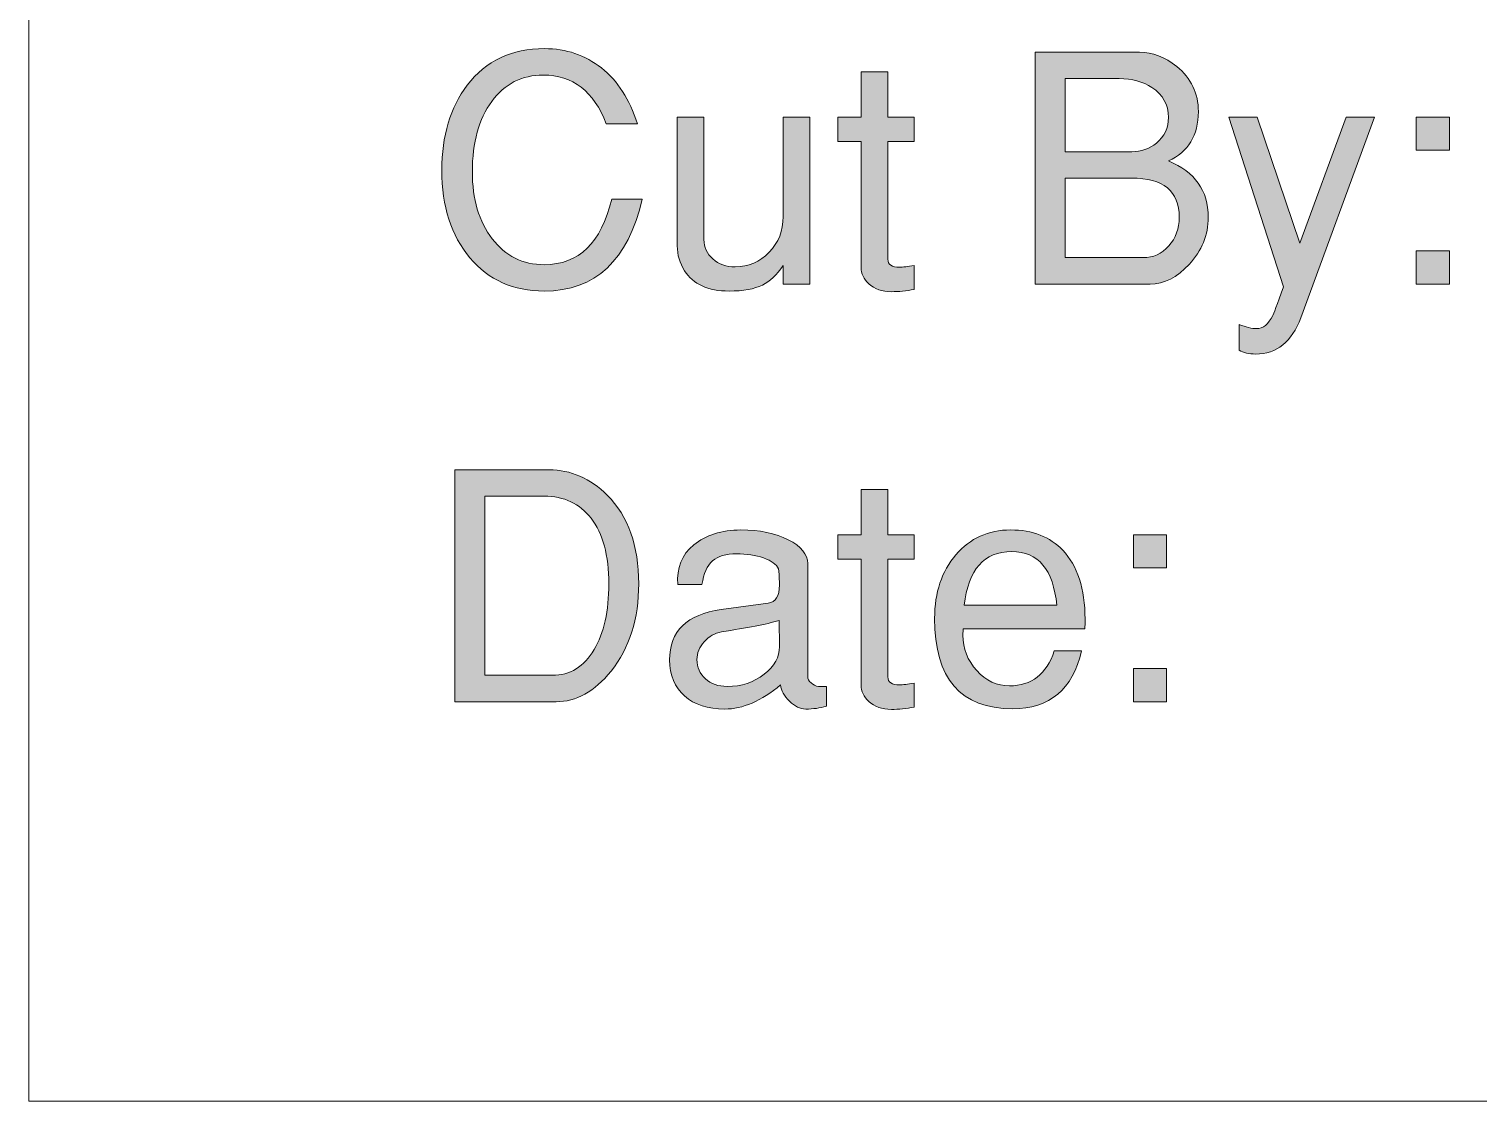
# Model space of a CAD drawing. Header units: inches. Extents: x 0.66 to 6.95, y -3.12 to -1.06.
# Drawn here: x 3.952 to 4.712, y -3.124 to -2.562 of the extents above; entities that cross this region are included whole.
import ezdxf

# ---------------------------------------------------------------- set-up
doc = ezdxf.new("R2010")
doc.units = ezdxf.units.IN
doc.header["$MEASUREMENT"] = 0
doc.layers.add('Layer 1', color=7, linetype='Continuous')

# ---------------------------------------------------------------- blocks, each defined once
blk = doc.blocks.new('block 6')
at = {"layer": 'Layer 1', "color": 7, "lineweight": 5, "true_color": 0xffffff}
blk.add_lwpolyline([(6.76495, -3.12363), (6.71105, -3.12363), (4.03054, -3.12363), (3.95247, -3.12363), (3.95247, -3.1083), (3.95247, -1.06372), (4.0137, -1.06372), (6.95247, -1.06372)], dxfattribs=at)
blk = doc.blocks.new('block 14')
at = {"layer": 'Layer 1', "true_color": 0xed1f24}
h = blk.add_hatch(color=240, dxfattribs=at)
h.dxf.hatch_style = 2
edge = h.paths.add_edge_path()
edge.add_spline(control_points=[(4.27374, -2.65115), (4.26629, -2.68326), (4.24917, -2.69932), (4.2224, -2.69932), (4.20629, -2.69932), (4.19332, -2.69352), (4.18349, -2.6819), (4.17365, -2.67029), (4.16874, -2.65498), (4.16874, -2.63599), (4.16874, -2.61799), (4.17318, -2.60315), (4.18207, -2.59148), (4.19184, -2.57871), (4.20534, -2.57232), (4.22257, -2.57232), (4.2339, -2.57232), (4.24382, -2.57568), (4.25232, -2.5824), (4.26082, -2.58912), (4.26712, -2.59888), (4.27123, -2.61165), (4.27123, -2.61165), (4.2549, -2.61165), (4.2549, -2.61165), (4.24835, -2.59465), (4.23735, -2.58615), (4.2219, -2.58615), (4.21067, -2.58615), (4.20167, -2.59077), (4.1949, -2.59998), (4.18812, -2.60921), (4.18473, -2.62149), (4.18473, -2.63682), (4.18473, -2.65115), (4.18821, -2.66285), (4.19515, -2.6719), (4.20209, -2.68096), (4.21117, -2.68549), (4.2224, -2.68549), (4.24051, -2.68549), (4.25229, -2.67405), (4.25773, -2.65115), (4.25773, -2.65115), (4.27374, -2.65115), (4.27374, -2.65115)], knot_values=[0, 0, 0, 0, 1, 1, 1, 2, 2, 2, 3, 3, 3, 4, 4, 4, 5, 5, 5, 6, 6, 6, 7, 7, 7, 8, 8, 8, 9, 9, 9, 10, 10, 10, 11, 11, 11, 12, 12, 12, 13, 13, 13, 14, 14, 14, 15, 15, 15, 15], degree=3, periodic=1)
h = blk.add_hatch(color=240, dxfattribs=at)
h.dxf.hatch_style = 2
edge = h.paths.add_edge_path()
edge.add_spline(control_points=[(4.57023, -2.66065), (4.57023, -2.66998), (4.56689, -2.67821), (4.56023, -2.68532), (4.55401, -2.69221), (4.54717, -2.69565), (4.53973, -2.69565), (4.53973, -2.69565), (4.47957, -2.69565), (4.47957, -2.69565), (4.47957, -2.69565), (4.47957, -2.57415), (4.47957, -2.57415), (4.47957, -2.57415), (4.53423, -2.57415), (4.53423, -2.57415), (4.54101, -2.57415), (4.54751, -2.57665), (4.55373, -2.58165), (4.56129, -2.58776), (4.56506, -2.59565), (4.56506, -2.60532), (4.56506, -2.61776), (4.55984, -2.62638), (4.5494, -2.63115), (4.56329, -2.63682), (4.57023, -2.64665), (4.57023, -2.66065)], knot_values=[0, 0, 0, 0, 1, 1, 1, 2, 2, 2, 3, 3, 3, 4, 4, 4, 5, 5, 5, 6, 6, 6, 7, 7, 7, 8, 8, 8, 9, 9, 9, 9], degree=3, periodic=1)
edge = h.paths.add_edge_path()
edge.add_spline(control_points=[(4.5494, -2.60832), (4.5494, -2.60165), (4.54651, -2.59643), (4.54073, -2.59265), (4.53595, -2.58955), (4.53023, -2.58799), (4.52357, -2.58799), (4.52357, -2.58799), (4.49523, -2.58799), (4.49523, -2.58799), (4.49523, -2.58799), (4.49523, -2.62632), (4.49523, -2.62632), (4.49523, -2.62632), (4.53023, -2.62632), (4.53023, -2.62632), (4.53512, -2.62632), (4.53939, -2.62482), (4.54306, -2.62182), (4.54728, -2.61837), (4.5494, -2.61388), (4.5494, -2.60832)], knot_values=[0, 0, 0, 0, 1, 1, 1, 2, 2, 2, 3, 3, 3, 4, 4, 4, 5, 5, 5, 6, 6, 6, 7, 7, 7, 7], degree=3, periodic=1)
edge = h.paths.add_edge_path()
edge.add_spline(control_points=[(4.55506, -2.66065), (4.55506, -2.64699), (4.54673, -2.64015), (4.53006, -2.64015), (4.53006, -2.64015), (4.49523, -2.64015), (4.49523, -2.64015), (4.49523, -2.64015), (4.49523, -2.68182), (4.49523, -2.68182), (4.49523, -2.68182), (4.53606, -2.68182), (4.53606, -2.68182), (4.5414, -2.68182), (4.5459, -2.67976), (4.54956, -2.67565), (4.55323, -2.67154), (4.55506, -2.66654), (4.55506, -2.66065)], knot_values=[0, 0, 0, 0, 1, 1, 1, 2, 2, 2, 3, 3, 3, 4, 4, 4, 5, 5, 5, 6, 6, 6, 6], degree=3, periodic=1)
h = blk.add_hatch(color=240, dxfattribs=at)
h.dxf.hatch_style = 2
edge = h.paths.add_edge_path()
edge.add_spline(control_points=[(4.41623, -2.69849), (4.41212, -2.69926), (4.40812, -2.69965), (4.40423, -2.69965), (4.39934, -2.69965), (4.3954, -2.69826), (4.3924, -2.69548), (4.38973, -2.69304), (4.3884, -2.69021), (4.3884, -2.68698), (4.3884, -2.68698), (4.3884, -2.62099), (4.3884, -2.62099), (4.3884, -2.62099), (4.37623, -2.62099), (4.37623, -2.62099), (4.37623, -2.62099), (4.37623, -2.60815), (4.37623, -2.60815), (4.37623, -2.60815), (4.3884, -2.60815), (4.3884, -2.60815), (4.3884, -2.60815), (4.3884, -2.58449), (4.3884, -2.58449), (4.3884, -2.58449), (4.4024, -2.58449), (4.4024, -2.58449), (4.4024, -2.58449), (4.4024, -2.60815), (4.4024, -2.60815), (4.4024, -2.60815), (4.41623, -2.60815), (4.41623, -2.60815), (4.41623, -2.60815), (4.41623, -2.62099), (4.41623, -2.62099), (4.41623, -2.62099), (4.4024, -2.62099), (4.4024, -2.62099), (4.4024, -2.62099), (4.4024, -2.68265), (4.4024, -2.68265), (4.4024, -2.68543), (4.40445, -2.68682), (4.40856, -2.68682), (4.41023, -2.68682), (4.41279, -2.68654), (4.41623, -2.68599), (4.41623, -2.68599), (4.41623, -2.69849), (4.41623, -2.69849)], knot_values=[0, 0, 0, 0, 1, 1, 1, 2, 2, 2, 3, 3, 3, 4, 4, 4, 5, 5, 5, 6, 6, 6, 7, 7, 7, 8, 8, 8, 9, 9, 9, 10, 10, 10, 11, 11, 11, 12, 12, 12, 13, 13, 13, 14, 14, 14, 15, 15, 15, 16, 16, 16, 17, 17, 17, 17], degree=3, periodic=1)
h = blk.add_hatch(color=240, dxfattribs=at)
h.dxf.hatch_style = 2
edge = h.paths.add_edge_path()
edge.add_spline(control_points=[(4.36157, -2.69565), (4.36157, -2.69565), (4.34757, -2.69565), (4.34757, -2.69565), (4.34757, -2.69565), (4.34757, -2.68599), (4.34757, -2.68599), (4.34423, -2.69088), (4.34062, -2.69426), (4.33673, -2.69615), (4.33251, -2.69826), (4.32667, -2.69932), (4.31923, -2.69932), (4.30812, -2.69932), (4.30034, -2.69576), (4.2959, -2.68865), (4.29334, -2.68476), (4.29207, -2.68043), (4.29207, -2.67565), (4.29207, -2.67565), (4.29207, -2.60815), (4.29207, -2.60815), (4.29207, -2.60815), (4.30606, -2.60815), (4.30606, -2.60815), (4.30606, -2.60815), (4.30606, -2.67232), (4.30606, -2.67232), (4.30606, -2.67632), (4.30762, -2.67971), (4.31074, -2.68248), (4.31384, -2.68526), (4.31774, -2.68665), (4.3224, -2.68665), (4.3294, -2.68665), (4.33534, -2.6841), (4.34023, -2.67898), (4.34512, -2.67388), (4.34757, -2.66765), (4.34757, -2.66032), (4.34757, -2.66032), (4.34757, -2.60815), (4.34757, -2.60815), (4.34757, -2.60815), (4.36157, -2.60815), (4.36157, -2.60815), (4.36157, -2.60815), (4.36157, -2.69565), (4.36157, -2.69565)], knot_values=[0, 0, 0, 0, 1, 1, 1, 2, 2, 2, 3, 3, 3, 4, 4, 4, 5, 5, 5, 6, 6, 6, 7, 7, 7, 8, 8, 8, 9, 9, 9, 10, 10, 10, 11, 11, 11, 12, 12, 12, 13, 13, 13, 14, 14, 14, 15, 15, 15, 16, 16, 16, 16], degree=3, periodic=1)
h = blk.add_hatch(color=240, dxfattribs=at)
h.dxf.hatch_style = 2
edge = h.paths.add_edge_path()
edge.add_spline(control_points=[(4.6574, -2.60815), (4.6574, -2.60815), (4.61873, -2.71332), (4.61873, -2.71332), (4.61406, -2.72599), (4.60617, -2.73232), (4.59506, -2.73232), (4.59161, -2.73232), (4.58873, -2.73164), (4.5864, -2.7303), (4.5864, -2.7303), (4.5864, -2.71682), (4.5864, -2.71682), (4.58995, -2.71826), (4.593, -2.71899), (4.59556, -2.71899), (4.5989, -2.71899), (4.60173, -2.7167), (4.60406, -2.71214), (4.6044, -2.71158), (4.60628, -2.70658), (4.60973, -2.69712), (4.60973, -2.69712), (4.58106, -2.60815), (4.58106, -2.60815), (4.58106, -2.60815), (4.59595, -2.60815), (4.59595, -2.60815), (4.59595, -2.60815), (4.61816, -2.67428), (4.61816, -2.67428), (4.61816, -2.67428), (4.64248, -2.60815), (4.64248, -2.60815), (4.64248, -2.60815), (4.6574, -2.60815), (4.6574, -2.60815)], knot_values=[0, 0, 0, 0, 1, 1, 1, 2, 2, 2, 3, 3, 3, 4, 4, 4, 5, 5, 5, 6, 6, 6, 7, 7, 7, 8, 8, 8, 9, 9, 9, 10, 10, 10, 11, 11, 11, 12, 12, 12, 12], degree=3, periodic=1)
h = blk.add_hatch(color=240, dxfattribs=at)
h.dxf.hatch_style = 2
h.paths.add_polyline_path([(4.69656, -2.62549), (4.67923, -2.62549), (4.67923, -2.60815), (4.69656, -2.60815)])
h.paths.add_polyline_path([(4.69656, -2.69565), (4.67923, -2.69565), (4.67923, -2.67832), (4.69656, -2.67832)])
at = {"layer": 'Layer 1', "lineweight": 0}
for points in [[(4.69656, -2.62549), (4.67923, -2.62549), (4.67923, -2.60815), (4.69656, -2.60815), (4.69656, -2.62549)], [(4.69656, -2.69565), (4.67923, -2.69565), (4.67923, -2.67832), (4.69656, -2.67832), (4.69656, -2.69565)]]:
    blk.add_lwpolyline(points, dxfattribs=at)
for points, knots in [([(4.27374, -2.65115), (4.26629, -2.68326), (4.24917, -2.69932), (4.2224, -2.69932), (4.20629, -2.69932), (4.19332, -2.69352), (4.18349, -2.6819), (4.17365, -2.67029), (4.16874, -2.65498), (4.16874, -2.63599), (4.16874, -2.61799), (4.17318, -2.60315), (4.18207, -2.59148), (4.19184, -2.57871), (4.20534, -2.57232), (4.22257, -2.57232), (4.2339, -2.57232), (4.24382, -2.57568), (4.25232, -2.5824), (4.26082, -2.58912), (4.26712, -2.59888), (4.27123, -2.61165), (4.27123, -2.61165), (4.2549, -2.61165), (4.2549, -2.61165), (4.24835, -2.59465), (4.23735, -2.58615), (4.2219, -2.58615), (4.21067, -2.58615), (4.20167, -2.59077), (4.1949, -2.59998), (4.18812, -2.60921), (4.18473, -2.62149), (4.18473, -2.63682), (4.18473, -2.65115), (4.18821, -2.66285), (4.19515, -2.6719), (4.20209, -2.68096), (4.21117, -2.68549), (4.2224, -2.68549), (4.24051, -2.68549), (4.25229, -2.67405), (4.25773, -2.65115), (4.25773, -2.65115), (4.27374, -2.65115), (4.27374, -2.65115)], [0, 0, 0, 0, 1, 1, 1, 2, 2, 2, 3, 3, 3, 4, 4, 4, 5, 5, 5, 6, 6, 6, 7, 7, 7, 8, 8, 8, 9, 9, 9, 10, 10, 10, 11, 11, 11, 12, 12, 12, 13, 13, 13, 14, 14, 14, 15, 15, 15, 15]), ([(4.57023, -2.66065), (4.57023, -2.66998), (4.56689, -2.67821), (4.56023, -2.68532), (4.55401, -2.69221), (4.54717, -2.69565), (4.53973, -2.69565), (4.53973, -2.69565), (4.47957, -2.69565), (4.47957, -2.69565), (4.47957, -2.69565), (4.47957, -2.57415), (4.47957, -2.57415), (4.47957, -2.57415), (4.53423, -2.57415), (4.53423, -2.57415), (4.54101, -2.57415), (4.54751, -2.57665), (4.55373, -2.58165), (4.56129, -2.58776), (4.56506, -2.59565), (4.56506, -2.60532), (4.56506, -2.61776), (4.55984, -2.62638), (4.5494, -2.63115), (4.56329, -2.63682), (4.57023, -2.64665), (4.57023, -2.66065)], [0, 0, 0, 0, 1, 1, 1, 2, 2, 2, 3, 3, 3, 4, 4, 4, 5, 5, 5, 6, 6, 6, 7, 7, 7, 8, 8, 8, 9, 9, 9, 9]), ([(4.41623, -2.69849), (4.41212, -2.69926), (4.40812, -2.69965), (4.40423, -2.69965), (4.39934, -2.69965), (4.3954, -2.69826), (4.3924, -2.69548), (4.38973, -2.69304), (4.3884, -2.69021), (4.3884, -2.68698), (4.3884, -2.68698), (4.3884, -2.62099), (4.3884, -2.62099), (4.3884, -2.62099), (4.37623, -2.62099), (4.37623, -2.62099), (4.37623, -2.62099), (4.37623, -2.60815), (4.37623, -2.60815), (4.37623, -2.60815), (4.3884, -2.60815), (4.3884, -2.60815), (4.3884, -2.60815), (4.3884, -2.58449), (4.3884, -2.58449), (4.3884, -2.58449), (4.4024, -2.58449), (4.4024, -2.58449), (4.4024, -2.58449), (4.4024, -2.60815), (4.4024, -2.60815), (4.4024, -2.60815), (4.41623, -2.60815), (4.41623, -2.60815), (4.41623, -2.60815), (4.41623, -2.62099), (4.41623, -2.62099), (4.41623, -2.62099), (4.4024, -2.62099), (4.4024, -2.62099), (4.4024, -2.62099), (4.4024, -2.68265), (4.4024, -2.68265), (4.4024, -2.68543), (4.40445, -2.68682), (4.40856, -2.68682), (4.41023, -2.68682), (4.41279, -2.68654), (4.41623, -2.68599), (4.41623, -2.68599), (4.41623, -2.69849), (4.41623, -2.69849)], [0, 0, 0, 0, 1, 1, 1, 2, 2, 2, 3, 3, 3, 4, 4, 4, 5, 5, 5, 6, 6, 6, 7, 7, 7, 8, 8, 8, 9, 9, 9, 10, 10, 10, 11, 11, 11, 12, 12, 12, 13, 13, 13, 14, 14, 14, 15, 15, 15, 16, 16, 16, 17, 17, 17, 17]), ([(4.5494, -2.60832), (4.5494, -2.60165), (4.54651, -2.59643), (4.54073, -2.59265), (4.53595, -2.58955), (4.53023, -2.58799), (4.52357, -2.58799), (4.52357, -2.58799), (4.49523, -2.58799), (4.49523, -2.58799), (4.49523, -2.58799), (4.49523, -2.62632), (4.49523, -2.62632), (4.49523, -2.62632), (4.53023, -2.62632), (4.53023, -2.62632), (4.53512, -2.62632), (4.53939, -2.62482), (4.54306, -2.62182), (4.54728, -2.61837), (4.5494, -2.61388), (4.5494, -2.60832)], [0, 0, 0, 0, 1, 1, 1, 2, 2, 2, 3, 3, 3, 4, 4, 4, 5, 5, 5, 6, 6, 6, 7, 7, 7, 7]), ([(4.36157, -2.69565), (4.36157, -2.69565), (4.34757, -2.69565), (4.34757, -2.69565), (4.34757, -2.69565), (4.34757, -2.68599), (4.34757, -2.68599), (4.34423, -2.69088), (4.34062, -2.69426), (4.33673, -2.69615), (4.33251, -2.69826), (4.32667, -2.69932), (4.31923, -2.69932), (4.30812, -2.69932), (4.30034, -2.69576), (4.2959, -2.68865), (4.29334, -2.68476), (4.29207, -2.68043), (4.29207, -2.67565), (4.29207, -2.67565), (4.29207, -2.60815), (4.29207, -2.60815), (4.29207, -2.60815), (4.30606, -2.60815), (4.30606, -2.60815), (4.30606, -2.60815), (4.30606, -2.67232), (4.30606, -2.67232), (4.30606, -2.67632), (4.30762, -2.67971), (4.31074, -2.68248), (4.31384, -2.68526), (4.31774, -2.68665), (4.3224, -2.68665), (4.3294, -2.68665), (4.33534, -2.6841), (4.34023, -2.67898), (4.34512, -2.67388), (4.34757, -2.66765), (4.34757, -2.66032), (4.34757, -2.66032), (4.34757, -2.60815), (4.34757, -2.60815), (4.34757, -2.60815), (4.36157, -2.60815), (4.36157, -2.60815), (4.36157, -2.60815), (4.36157, -2.69565), (4.36157, -2.69565)], [0, 0, 0, 0, 1, 1, 1, 2, 2, 2, 3, 3, 3, 4, 4, 4, 5, 5, 5, 6, 6, 6, 7, 7, 7, 8, 8, 8, 9, 9, 9, 10, 10, 10, 11, 11, 11, 12, 12, 12, 13, 13, 13, 14, 14, 14, 15, 15, 15, 16, 16, 16, 16]), ([(4.6574, -2.60815), (4.6574, -2.60815), (4.61873, -2.71332), (4.61873, -2.71332), (4.61406, -2.72599), (4.60617, -2.73232), (4.59506, -2.73232), (4.59161, -2.73232), (4.58873, -2.73164), (4.5864, -2.7303), (4.5864, -2.7303), (4.5864, -2.71682), (4.5864, -2.71682), (4.58995, -2.71826), (4.593, -2.71899), (4.59556, -2.71899), (4.5989, -2.71899), (4.60173, -2.7167), (4.60406, -2.71214), (4.6044, -2.71158), (4.60628, -2.70658), (4.60973, -2.69712), (4.60973, -2.69712), (4.58106, -2.60815), (4.58106, -2.60815), (4.58106, -2.60815), (4.59595, -2.60815), (4.59595, -2.60815), (4.59595, -2.60815), (4.61816, -2.67428), (4.61816, -2.67428), (4.61816, -2.67428), (4.64248, -2.60815), (4.64248, -2.60815), (4.64248, -2.60815), (4.6574, -2.60815), (4.6574, -2.60815)], [0, 0, 0, 0, 1, 1, 1, 2, 2, 2, 3, 3, 3, 4, 4, 4, 5, 5, 5, 6, 6, 6, 7, 7, 7, 8, 8, 8, 9, 9, 9, 10, 10, 10, 11, 11, 11, 12, 12, 12, 12]), ([(4.55506, -2.66065), (4.55506, -2.64699), (4.54673, -2.64015), (4.53006, -2.64015), (4.53006, -2.64015), (4.49523, -2.64015), (4.49523, -2.64015), (4.49523, -2.64015), (4.49523, -2.68182), (4.49523, -2.68182), (4.49523, -2.68182), (4.53606, -2.68182), (4.53606, -2.68182), (4.5414, -2.68182), (4.5459, -2.67976), (4.54956, -2.67565), (4.55323, -2.67154), (4.55506, -2.66654), (4.55506, -2.66065)], [0, 0, 0, 0, 1, 1, 1, 2, 2, 2, 3, 3, 3, 4, 4, 4, 5, 5, 5, 6, 6, 6, 6])]:
    blk.add_open_spline(points, degree=3, knots=knots, dxfattribs=at)
blk = doc.blocks.new('block 16')
at = {"layer": 'Layer 1', "true_color": 0xed1f24}
h = blk.add_hatch(color=240, dxfattribs=at)
h.dxf.hatch_style = 2
edge = h.paths.add_edge_path()
edge.add_spline(control_points=[(4.2719, -2.85262), (4.2719, -2.87107), (4.26706, -2.88635), (4.2574, -2.89846), (4.24873, -2.90913), (4.23912, -2.91446), (4.22856, -2.91446), (4.22856, -2.91446), (4.17556, -2.91446), (4.17556, -2.91446), (4.17556, -2.91446), (4.17556, -2.79296), (4.17556, -2.79296), (4.17556, -2.79296), (4.2249, -2.79296), (4.2249, -2.79296), (4.23634, -2.79296), (4.24651, -2.7974), (4.2554, -2.80629), (4.2664, -2.81729), (4.2719, -2.83274), (4.2719, -2.85262)], knot_values=[0, 0, 0, 0, 1, 1, 1, 2, 2, 2, 3, 3, 3, 4, 4, 4, 5, 5, 5, 6, 6, 6, 7, 7, 7, 7], degree=3, periodic=1)
edge = h.paths.add_edge_path()
edge.add_spline(control_points=[(4.25623, -2.85262), (4.25623, -2.83784), (4.25312, -2.8264), (4.2469, -2.81829), (4.2409, -2.81062), (4.23273, -2.80679), (4.2224, -2.80679), (4.2224, -2.80679), (4.19123, -2.80679), (4.19123, -2.80679), (4.19123, -2.80679), (4.19123, -2.90062), (4.19123, -2.90062), (4.19123, -2.90062), (4.22657, -2.90062), (4.22657, -2.90062), (4.2359, -2.90062), (4.24323, -2.89612), (4.24857, -2.88713), (4.25368, -2.87846), (4.25623, -2.86696), (4.25623, -2.85262)], knot_values=[0, 0, 0, 0, 1, 1, 1, 2, 2, 2, 3, 3, 3, 4, 4, 4, 5, 5, 5, 6, 6, 6, 7, 7, 7, 7], degree=3, periodic=1)
h = blk.add_hatch(color=240, dxfattribs=at)
h.dxf.hatch_style = 2
edge = h.paths.add_edge_path()
edge.add_spline(control_points=[(4.41623, -2.91729), (4.41212, -2.91806), (4.40812, -2.91846), (4.40423, -2.91846), (4.39934, -2.91846), (4.3954, -2.91707), (4.3924, -2.91429), (4.38973, -2.91184), (4.3884, -2.90901), (4.3884, -2.90579), (4.3884, -2.90579), (4.3884, -2.83979), (4.3884, -2.83979), (4.3884, -2.83979), (4.37623, -2.83979), (4.37623, -2.83979), (4.37623, -2.83979), (4.37623, -2.82696), (4.37623, -2.82696), (4.37623, -2.82696), (4.3884, -2.82696), (4.3884, -2.82696), (4.3884, -2.82696), (4.3884, -2.80329), (4.3884, -2.80329), (4.3884, -2.80329), (4.4024, -2.80329), (4.4024, -2.80329), (4.4024, -2.80329), (4.4024, -2.82696), (4.4024, -2.82696), (4.4024, -2.82696), (4.41623, -2.82696), (4.41623, -2.82696), (4.41623, -2.82696), (4.41623, -2.83979), (4.41623, -2.83979), (4.41623, -2.83979), (4.4024, -2.83979), (4.4024, -2.83979), (4.4024, -2.83979), (4.4024, -2.90146), (4.4024, -2.90146), (4.4024, -2.90424), (4.40445, -2.90562), (4.40856, -2.90562), (4.41023, -2.90562), (4.41279, -2.90535), (4.41623, -2.90479), (4.41623, -2.90479), (4.41623, -2.91729), (4.41623, -2.91729)], knot_values=[0, 0, 0, 0, 1, 1, 1, 2, 2, 2, 3, 3, 3, 4, 4, 4, 5, 5, 5, 6, 6, 6, 7, 7, 7, 8, 8, 8, 9, 9, 9, 10, 10, 10, 11, 11, 11, 12, 12, 12, 13, 13, 13, 14, 14, 14, 15, 15, 15, 16, 16, 16, 17, 17, 17, 17], degree=3, periodic=1)
h = blk.add_hatch(color=240, dxfattribs=at)
h.dxf.hatch_style = 2
edge = h.paths.add_edge_path()
edge.add_spline(control_points=[(4.37023, -2.91683), (4.36679, -2.9178), (4.36318, -2.91829), (4.3594, -2.91829), (4.3564, -2.91829), (4.35354, -2.91692), (4.35082, -2.9142), (4.34809, -2.91149), (4.34656, -2.90862), (4.34623, -2.90562), (4.33612, -2.91407), (4.32634, -2.91829), (4.3169, -2.91829), (4.30812, -2.91829), (4.30112, -2.916), (4.2959, -2.91144), (4.29068, -2.90688), (4.28807, -2.90059), (4.28807, -2.89257), (4.28807, -2.87743), (4.2971, -2.86863), (4.31516, -2.86618), (4.31516, -2.86618), (4.33975, -2.86284), (4.33975, -2.86284), (4.34363, -2.86228), (4.34557, -2.85912), (4.34557, -2.85333), (4.34557, -2.84842), (4.3454, -2.84559), (4.34507, -2.84481), (4.34407, -2.84247), (4.34149, -2.84058), (4.33734, -2.83912), (4.33318, -2.83768), (4.32845, -2.83695), (4.32314, -2.83695), (4.3176, -2.83695), (4.31342, -2.8382), (4.31059, -2.84071), (4.30777, -2.84321), (4.30591, -2.84734), (4.30503, -2.85312), (4.30503, -2.85312), (4.2924, -2.85312), (4.2924, -2.85312), (4.29162, -2.84446), (4.2944, -2.83751), (4.30073, -2.83229), (4.30707, -2.82707), (4.31529, -2.82446), (4.3254, -2.82446), (4.33518, -2.82446), (4.34345, -2.82618), (4.35023, -2.82962), (4.35701, -2.83307), (4.3604, -2.83723), (4.3604, -2.84212), (4.3604, -2.84212), (4.3604, -2.90129), (4.3604, -2.90129), (4.3604, -2.90251), (4.36098, -2.90363), (4.36215, -2.90462), (4.36332, -2.90562), (4.36462, -2.90624), (4.36607, -2.90645), (4.36717, -2.90657), (4.36856, -2.90657), (4.37023, -2.90645), (4.37023, -2.90645), (4.37023, -2.91683), (4.37023, -2.91683)], knot_values=[0, 0, 0, 0, 1, 1, 1, 2, 2, 2, 3, 3, 3, 4, 4, 4, 5, 5, 5, 6, 6, 6, 7, 7, 7, 8, 8, 8, 9, 9, 9, 10, 10, 10, 11, 11, 11, 12, 12, 12, 13, 13, 13, 14, 14, 14, 15, 15, 15, 16, 16, 16, 17, 17, 17, 18, 18, 18, 19, 19, 19, 20, 20, 20, 21, 21, 21, 22, 22, 22, 23, 23, 23, 24, 24, 24, 24], degree=3, periodic=1)
edge = h.paths.add_edge_path()
edge.add_spline(control_points=[(4.34557, -2.88552), (4.34557, -2.88552), (4.3454, -2.87196), (4.3454, -2.87196), (4.3387, -2.87385), (4.32865, -2.87581), (4.31525, -2.87782), (4.31173, -2.87849), (4.30872, -2.88022), (4.30619, -2.88301), (4.30366, -2.8858), (4.3024, -2.88893), (4.3024, -2.89239), (4.3024, -2.89641), (4.30388, -2.89976), (4.30685, -2.90244), (4.30981, -2.90512), (4.31361, -2.90645), (4.31822, -2.90645), (4.32568, -2.90645), (4.33214, -2.90434), (4.33758, -2.90009), (4.34302, -2.89585), (4.34568, -2.89099), (4.34557, -2.88552)], knot_values=[0, 0, 0, 0, 1, 1, 1, 2, 2, 2, 3, 3, 3, 4, 4, 4, 5, 5, 5, 6, 6, 6, 7, 7, 7, 8, 8, 8, 8], degree=3, periodic=1)
h = blk.add_hatch(color=240, dxfattribs=at)
h.dxf.hatch_style = 2
edge = h.paths.add_edge_path()
edge.add_spline(control_points=[(4.50573, -2.87112), (4.50573, -2.87324), (4.50568, -2.87495), (4.50556, -2.87629), (4.50556, -2.87629), (4.44189, -2.87629), (4.44189, -2.87629), (4.44179, -2.87707), (4.44173, -2.87818), (4.44173, -2.87963), (4.44173, -2.88662), (4.44414, -2.89279), (4.44896, -2.89813), (4.45378, -2.90346), (4.45951, -2.90612), (4.46617, -2.90612), (4.47769, -2.90612), (4.4855, -2.90001), (4.4896, -2.88779), (4.4896, -2.88779), (4.5039, -2.88779), (4.5039, -2.88779), (4.49923, -2.90801), (4.48718, -2.91812), (4.46773, -2.91812), (4.4405, -2.91812), (4.4269, -2.90234), (4.4269, -2.87079), (4.4269, -2.85723), (4.43062, -2.84612), (4.43806, -2.83746), (4.44551, -2.82879), (4.45506, -2.82446), (4.46673, -2.82446), (4.47818, -2.82446), (4.48728, -2.82802), (4.49407, -2.83512), (4.50173, -2.84323), (4.50562, -2.85523), (4.50573, -2.87112)], knot_values=[0, 0, 0, 0, 1, 1, 1, 2, 2, 2, 3, 3, 3, 4, 4, 4, 5, 5, 5, 6, 6, 6, 7, 7, 7, 8, 8, 8, 9, 9, 9, 10, 10, 10, 11, 11, 11, 12, 12, 12, 13, 13, 13, 13], degree=3, periodic=1)
edge = h.paths.add_edge_path()
edge.add_spline(control_points=[(4.4909, -2.86395), (4.48911, -2.84518), (4.48125, -2.83579), (4.46732, -2.83579), (4.45282, -2.83579), (4.44451, -2.84518), (4.4424, -2.86395), (4.4424, -2.86395), (4.4909, -2.86395), (4.4909, -2.86395)], knot_values=[0, 0, 0, 0, 1, 1, 1, 2, 2, 2, 3, 3, 3, 3], degree=3, periodic=1)
h = blk.add_hatch(color=240, dxfattribs=at)
h.dxf.hatch_style = 2
h.paths.add_polyline_path([(4.54839, -2.84429), (4.53106, -2.84429), (4.53106, -2.82696), (4.54839, -2.82696)])
h.paths.add_polyline_path([(4.54839, -2.91446), (4.53106, -2.91446), (4.53106, -2.89712), (4.54839, -2.89712)])
at = {"layer": 'Layer 1', "lineweight": 0}
for points in [[(4.54839, -2.84429), (4.53106, -2.84429), (4.53106, -2.82696), (4.54839, -2.82696), (4.54839, -2.84429)], [(4.54839, -2.91446), (4.53106, -2.91446), (4.53106, -2.89712), (4.54839, -2.89712), (4.54839, -2.91446)]]:
    blk.add_lwpolyline(points, dxfattribs=at)
for points, knots in [([(4.2719, -2.85262), (4.2719, -2.87107), (4.26706, -2.88635), (4.2574, -2.89846), (4.24873, -2.90913), (4.23912, -2.91446), (4.22856, -2.91446), (4.22856, -2.91446), (4.17556, -2.91446), (4.17556, -2.91446), (4.17556, -2.91446), (4.17556, -2.79296), (4.17556, -2.79296), (4.17556, -2.79296), (4.2249, -2.79296), (4.2249, -2.79296), (4.23634, -2.79296), (4.24651, -2.7974), (4.2554, -2.80629), (4.2664, -2.81729), (4.2719, -2.83274), (4.2719, -2.85262)], [0, 0, 0, 0, 1, 1, 1, 2, 2, 2, 3, 3, 3, 4, 4, 4, 5, 5, 5, 6, 6, 6, 7, 7, 7, 7]), ([(4.25623, -2.85262), (4.25623, -2.83784), (4.25312, -2.8264), (4.2469, -2.81829), (4.2409, -2.81062), (4.23273, -2.80679), (4.2224, -2.80679), (4.2224, -2.80679), (4.19123, -2.80679), (4.19123, -2.80679), (4.19123, -2.80679), (4.19123, -2.90062), (4.19123, -2.90062), (4.19123, -2.90062), (4.22657, -2.90062), (4.22657, -2.90062), (4.2359, -2.90062), (4.24323, -2.89612), (4.24857, -2.88713), (4.25368, -2.87846), (4.25623, -2.86696), (4.25623, -2.85262)], [0, 0, 0, 0, 1, 1, 1, 2, 2, 2, 3, 3, 3, 4, 4, 4, 5, 5, 5, 6, 6, 6, 7, 7, 7, 7]), ([(4.41623, -2.91729), (4.41212, -2.91806), (4.40812, -2.91846), (4.40423, -2.91846), (4.39934, -2.91846), (4.3954, -2.91707), (4.3924, -2.91429), (4.38973, -2.91184), (4.3884, -2.90901), (4.3884, -2.90579), (4.3884, -2.90579), (4.3884, -2.83979), (4.3884, -2.83979), (4.3884, -2.83979), (4.37623, -2.83979), (4.37623, -2.83979), (4.37623, -2.83979), (4.37623, -2.82696), (4.37623, -2.82696), (4.37623, -2.82696), (4.3884, -2.82696), (4.3884, -2.82696), (4.3884, -2.82696), (4.3884, -2.80329), (4.3884, -2.80329), (4.3884, -2.80329), (4.4024, -2.80329), (4.4024, -2.80329), (4.4024, -2.80329), (4.4024, -2.82696), (4.4024, -2.82696), (4.4024, -2.82696), (4.41623, -2.82696), (4.41623, -2.82696), (4.41623, -2.82696), (4.41623, -2.83979), (4.41623, -2.83979), (4.41623, -2.83979), (4.4024, -2.83979), (4.4024, -2.83979), (4.4024, -2.83979), (4.4024, -2.90146), (4.4024, -2.90146), (4.4024, -2.90424), (4.40445, -2.90562), (4.40856, -2.90562), (4.41023, -2.90562), (4.41279, -2.90535), (4.41623, -2.90479), (4.41623, -2.90479), (4.41623, -2.91729), (4.41623, -2.91729)], [0, 0, 0, 0, 1, 1, 1, 2, 2, 2, 3, 3, 3, 4, 4, 4, 5, 5, 5, 6, 6, 6, 7, 7, 7, 8, 8, 8, 9, 9, 9, 10, 10, 10, 11, 11, 11, 12, 12, 12, 13, 13, 13, 14, 14, 14, 15, 15, 15, 16, 16, 16, 17, 17, 17, 17]), ([(4.37023, -2.91683), (4.36679, -2.9178), (4.36318, -2.91829), (4.3594, -2.91829), (4.3564, -2.91829), (4.35354, -2.91692), (4.35082, -2.9142), (4.34809, -2.91149), (4.34656, -2.90862), (4.34623, -2.90562), (4.33612, -2.91407), (4.32634, -2.91829), (4.3169, -2.91829), (4.30812, -2.91829), (4.30112, -2.916), (4.2959, -2.91144), (4.29068, -2.90688), (4.28807, -2.90059), (4.28807, -2.89257), (4.28807, -2.87743), (4.2971, -2.86863), (4.31516, -2.86618), (4.31516, -2.86618), (4.33975, -2.86284), (4.33975, -2.86284), (4.34363, -2.86228), (4.34557, -2.85912), (4.34557, -2.85333), (4.34557, -2.84842), (4.3454, -2.84559), (4.34507, -2.84481), (4.34407, -2.84247), (4.34149, -2.84058), (4.33734, -2.83912), (4.33318, -2.83768), (4.32845, -2.83695), (4.32314, -2.83695), (4.3176, -2.83695), (4.31342, -2.8382), (4.31059, -2.84071), (4.30777, -2.84321), (4.30591, -2.84734), (4.30503, -2.85312), (4.30503, -2.85312), (4.2924, -2.85312), (4.2924, -2.85312), (4.29162, -2.84446), (4.2944, -2.83751), (4.30073, -2.83229), (4.30707, -2.82707), (4.31529, -2.82446), (4.3254, -2.82446), (4.33518, -2.82446), (4.34345, -2.82618), (4.35023, -2.82962), (4.35701, -2.83307), (4.3604, -2.83723), (4.3604, -2.84212), (4.3604, -2.84212), (4.3604, -2.90129), (4.3604, -2.90129), (4.3604, -2.90251), (4.36098, -2.90363), (4.36215, -2.90462), (4.36332, -2.90562), (4.36462, -2.90624), (4.36607, -2.90645), (4.36717, -2.90657), (4.36856, -2.90657), (4.37023, -2.90645), (4.37023, -2.90645), (4.37023, -2.91683), (4.37023, -2.91683)], [0, 0, 0, 0, 1, 1, 1, 2, 2, 2, 3, 3, 3, 4, 4, 4, 5, 5, 5, 6, 6, 6, 7, 7, 7, 8, 8, 8, 9, 9, 9, 10, 10, 10, 11, 11, 11, 12, 12, 12, 13, 13, 13, 14, 14, 14, 15, 15, 15, 16, 16, 16, 17, 17, 17, 18, 18, 18, 19, 19, 19, 20, 20, 20, 21, 21, 21, 22, 22, 22, 23, 23, 23, 24, 24, 24, 24]), ([(4.50573, -2.87112), (4.50573, -2.87324), (4.50568, -2.87495), (4.50556, -2.87629), (4.50556, -2.87629), (4.44189, -2.87629), (4.44189, -2.87629), (4.44179, -2.87707), (4.44173, -2.87818), (4.44173, -2.87963), (4.44173, -2.88662), (4.44414, -2.89279), (4.44896, -2.89813), (4.45378, -2.90346), (4.45951, -2.90612), (4.46617, -2.90612), (4.47769, -2.90612), (4.4855, -2.90001), (4.4896, -2.88779), (4.4896, -2.88779), (4.5039, -2.88779), (4.5039, -2.88779), (4.49923, -2.90801), (4.48718, -2.91812), (4.46773, -2.91812), (4.4405, -2.91812), (4.4269, -2.90234), (4.4269, -2.87079), (4.4269, -2.85723), (4.43062, -2.84612), (4.43806, -2.83746), (4.44551, -2.82879), (4.45506, -2.82446), (4.46673, -2.82446), (4.47818, -2.82446), (4.48728, -2.82802), (4.49407, -2.83512), (4.50173, -2.84323), (4.50562, -2.85523), (4.50573, -2.87112)], [0, 0, 0, 0, 1, 1, 1, 2, 2, 2, 3, 3, 3, 4, 4, 4, 5, 5, 5, 6, 6, 6, 7, 7, 7, 8, 8, 8, 9, 9, 9, 10, 10, 10, 11, 11, 11, 12, 12, 12, 13, 13, 13, 13]), ([(4.4909, -2.86395), (4.48911, -2.84518), (4.48125, -2.83579), (4.46732, -2.83579), (4.45282, -2.83579), (4.44451, -2.84518), (4.4424, -2.86395), (4.4424, -2.86395), (4.4909, -2.86395), (4.4909, -2.86395)], [0, 0, 0, 0, 1, 1, 1, 2, 2, 2, 3, 3, 3, 3]), ([(4.34557, -2.88552), (4.34557, -2.88552), (4.3454, -2.87196), (4.3454, -2.87196), (4.3387, -2.87385), (4.32865, -2.87581), (4.31525, -2.87782), (4.31173, -2.87849), (4.30872, -2.88022), (4.30619, -2.88301), (4.30366, -2.8858), (4.3024, -2.88893), (4.3024, -2.89239), (4.3024, -2.89641), (4.30388, -2.89976), (4.30685, -2.90244), (4.30981, -2.90512), (4.31361, -2.90645), (4.31822, -2.90645), (4.32568, -2.90645), (4.33214, -2.90434), (4.33758, -2.90009), (4.34302, -2.89585), (4.34568, -2.89099), (4.34557, -2.88552)], [0, 0, 0, 0, 1, 1, 1, 2, 2, 2, 3, 3, 3, 4, 4, 4, 5, 5, 5, 6, 6, 6, 7, 7, 7, 8, 8, 8, 8])]:
    blk.add_open_spline(points, degree=3, knots=knots, dxfattribs=at)
blk = doc.blocks.new('block 7')
at = {"layer": 'Layer 1'}
for name in ['block 14', 'block 16']:
    blk.add_blockref(name, (0, 0), dxfattribs=at)
blk = doc.blocks.new('block 5')
at = {"layer": 'Layer 1'}
for name in ['block 6', 'block 7']:
    blk.add_blockref(name, (0, 0), dxfattribs=at)

msp = doc.modelspace()

# ---------------------------------------------------------------- block references
at = {"layer": 'Layer 1'}
msp.add_blockref('block 5', (0, 0), dxfattribs=at)

doc.saveas('drawing.dxf')
